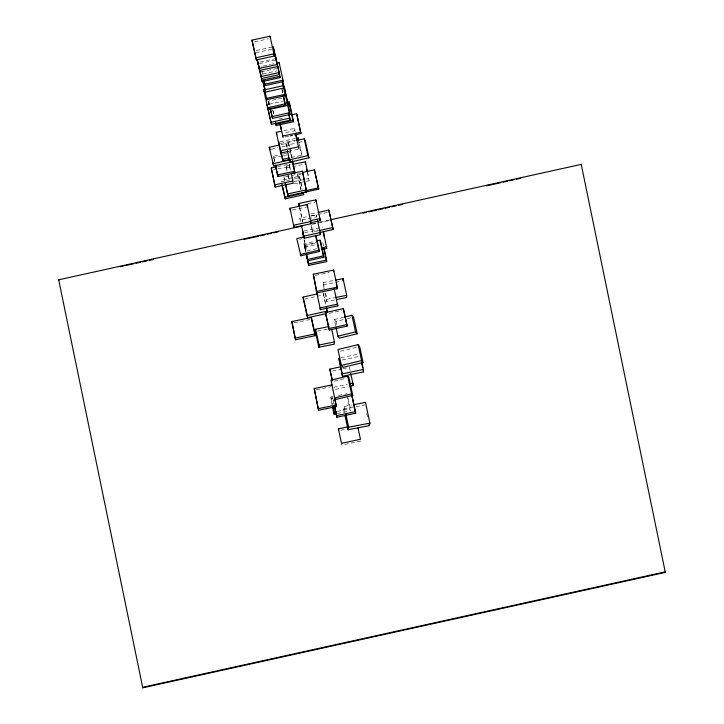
<?xml version="1.0" encoding="UTF-8"?>
<svg xmlns="http://www.w3.org/2000/svg" width="724" height="724" viewBox="0 0 724 724"><rect width="100%" height="100%" fill="white"/><g stroke="black" fill="none" stroke-linecap="round" stroke-linejoin="round"><path stroke-width="0.54" stroke-dasharray="3.62 2.71" d="M324.026 289.021L323.329 282.586L334.298 280.378M334.416 299.989L326.732 301.537L326.94 299.274L324.913 289.89M331.918 404.426L330.741 399.033L330.94 396.933L333.094 396.508M348.036 398.001L350.38 408.788L350.181 410.879L346.905 395.775M344.28 412.318L343.574 409.051L344.162 406.517L351.611 405.078M335.683 325.8L334.325 319.574L343.656 317.293M334.325 319.574L335.972 321.447L346.334 318.913M347.366 318.66L351.511 317.646M334.307 381.132L345.791 378.353M340.506 351.194L357.493 347.113M299.646 239.336L301.836 238.82M286.623 147.253L285.709 143.053L295.519 140.8M285.709 143.053L286.794 145.216L297.7 142.719M298.786 142.474L303.148 141.47M292.849 177.642L280.921 180.348L281.564 181.796L293.492 179.09M293.935 177.398L299.356 176.167L302.542 189.344M294.577 178.837L299.998 177.606M305.528 251.147L303.944 243.834L314.623 241.409M303.944 243.834L304.533 245.155L316.279 242.486M281.944 98.093L268.794 101.07L269.726 105.396M281.002 144.637L288.487 142.945L289.899 147.334M271.238 149.253L277.654 147.796M281.935 146.827L289.428 145.135M300.831 189.579L297.374 173.633L297.808 174.837L301.003 174.122M256.178 50.571L273.238 46.798M255.744 52.798L271.735 49.25M261.074 71.929L279.428 67.857M262.893 73.975L276.93 70.862M269.002 104.292L283.69 101.025M310.877 214.078L317.202 212.666M311.528 215.978L327.357 212.458M317.836 230.856L312.56 232.033L311.13 225.472M304.704 299.039L323.728 294.804L325.845 304.587M329.031 313.347L341.656 310.542M260.124 62.038L275.962 58.554M259.436 63.603L275.283 60.119M274.613 161.724L273.41 156.203L281.953 154.321M283.021 154.085L290.487 152.447L291.663 157.361M273.41 156.203L273.871 157.805L282.414 155.922M283.482 155.687L288.813 154.511M312.243 223.797L318.859 222.34M319.963 222.096L329.882 219.906M312.37 224.304L328.904 220.648M254.676 41.82L268.468 38.797M263.156 66.083L270.604 64.454M271.672 64.219L273.799 63.748M332.497 370.996L342.018 368.923M343.076 368.697L348.362 367.539M333.755 387.277L347.502 384.281M335.375 389.358L348.063 386.589M283.772 130.709L294.46 128.383L294.985 130.628L284.297 132.954M288.297 151.407L297.917 149.316M300.578 221.472L299.899 218.322L309.691 216.195M310.777 215.96L316.216 214.775L316.687 216.838L300.36 220.386L299.899 218.322M278.984 118.953L284.261 117.822M285.093 136.954L289.31 136.049M307.7 203.725L315.202 202.114M292.496 209.996L306.424 207.001M340.751 430.192L346.018 429.07M360.742 441.052L341.782 445.106L341.511 443.323M280.016 141.777L294.976 138.619M280.188 143.433L295.148 140.266M291.247 157.506L301.935 155.244L298.885 141.189M301.528 173.389L283.862 177.136L284.813 181.534M277.627 166.647L289.329 164.185L290.695 170.493M273.545 169.778L276.74 169.108M277.799 168.882L289.5 166.43L289.329 164.185M305.591 251.418L304.56 245.581L316.243 243.128M304.659 247.119L316.343 244.667M294.125 322.85L310.442 319.438M340.968 357.783L357.873 354.226M342.208 359.964L359.113 356.416M286.957 171.136L286.224 165.751L291.555 164.647M286.279 168.004L305.456 164.022M294.107 181.57L304.768 179.353M305.836 179.136L309.03 178.475L307.899 173.253M294.161 183.815L304.813 181.606M305.881 181.389L309.076 180.728L309.03 178.475M316.307 389.784L331.022 386.761M303.736 231.01L322.56 227.173M304.75 232.621L318.035 229.915M316.831 248.757L306.867 250.785L304.514 239.925M315.347 275.337L329.266 272.505M323.121 284.858L340.669 281.319M326.94 299.274L334.624 297.727M338.488 395.422L347.104 393.684M330.741 399.033L332.895 398.598M337.447 411.386L350.38 408.788M337.248 413.485L349.104 411.096M317.592 331.04L327.483 329.058M343.574 409.051L364.851 404.942M323.239 293.365L323.728 294.804M261.029 66.545L261.409 67.975M349.33 367.131L350.353 371.575M316.216 214.775L316.678 216.874M298.351 139.587L299.754 146.076M299.989 147.162L301.872 155.814M294.46 128.383L295.166 131.641M282.034 89.459L282.948 93.677M281.898 89.152L282.812 93.36M311.311 225.191L312.967 232.847M299.356 176.167L302.134 188.964M297.808 174.837L301.039 189.715M322.995 292.65L325.583 304.596M290.143 148.429L292.043 157.226M288.487 142.945L289.446 147.343M289.681 148.438L291.691 157.968M286.794 145.216L287.247 147.325M299.474 206.802L302.831 222.277M299.618 207.779L302.732 222.141M304.533 245.155L305.89 251.418M272.984 110.356L273.934 114.7M272.731 110.139L273.672 114.483M261.988 70.952L262.839 74.581M268.532 101.55L269.464 105.876M334.045 403.929L332.66 397.539L334.054 404.454M268.016 100.853L269.165 106.147M268.034 101.405L268.948 105.641M283.862 176.276L284.822 180.683M273.871 157.805L274.83 162.221M366.742 413.657L367.457 416.924M323.547 246.097L322.614 241.789L322.714 243.327M307.266 172.375L309.076 180.728M335.972 321.447L336.651 324.56M323.329 282.586L324.687 288.84M324.922 293.193L326.732 301.537M344.162 406.517L345.348 411.965M289.5 166.43L290.414 170.629M303.944 239.59L306.533 251.536M304.56 245.581L305.953 252.033M286.224 165.751L287.356 170.973M288.261 175.145L289.392 180.367M287.862 175.308L288.994 180.529M330.94 396.933L332.578 404.49"/><path stroke-width="1.09" d="M332.09 384.887L314.225 388.562L318.551 410.273L336.425 406.598L331.004 380.172L347.71 376.118L348.923 377.593L352.769 395.34L336.063 399.395L334.859 397.919L351.556 393.874L352.769 395.34M318.551 410.273L314.225 388.562M322.271 249.472L326.705 248.567L323.501 231.517M313.293 274.206L316.913 292.885L337.257 288.749L337.339 287.175L333.637 270.07L313.293 274.206L316.913 292.885M333.547 271.636L333.637 270.07M342.859 280.876L343.076 278.613L335.393 280.161M343.076 278.613L346.687 295.292L346.479 297.564L336.606 299.546M336.171 413.703L334.017 414.137L334.216 412.037L333.049 406.644M328.832 326.596L315.646 329.239L315.392 331.483L318.813 347.258L334.198 344.172L334.452 341.927L331.71 329.311M318.813 347.258L319.067 345.004L315.646 329.239M353.737 404.671L365.439 402.408L369.928 423.115L369.34 425.64L348.063 429.757L348.651 427.223L345.819 414.146M344.687 317.04L351.945 315.266L353.584 317.139L357.194 333.764L339.574 338.072L337.927 336.189L336.126 327.882M337.927 336.189L355.547 331.891L357.194 333.764M358.136 344.66L337.963 349.502L341.411 365.43L342.895 367.367L363.068 362.525L359.62 346.606L358.136 344.66L361.593 360.579L363.068 362.525M341.411 365.43L361.593 360.579M304.37 236.811L296.731 238.594L300.922 255.789L319.474 251.463L316.017 235.517M300.188 254.54L318.741 250.214L319.474 251.463M296.614 140.547L304.243 138.8L305.329 140.972L308.976 157.796L290.442 162.04L289.356 159.868L287.31 150.411M289.356 159.868L307.89 155.624L308.976 157.796M284.623 197.417L303.057 193.227L303.7 194.675L285.265 198.856L281.844 184.62M316.759 240.92L319.963 240.196L320.551 241.517L323.954 257.183L307.926 260.821L306.207 254.278M307.338 259.509L323.357 255.871L323.954 257.183M271.808 116.691L289.356 112.718L290.089 114.401L272.541 118.374L269.934 108.039M293.003 161.624L273.735 165.977L269.228 147.298L278.858 145.117M272.803 163.787L289.926 159.913M286.858 102.41L289.012 101.93L289.5 103.233L293.51 121.713L276.287 125.569L275.79 124.266L293.021 120.401L293.51 121.713M302.695 172.448L314.406 169.823L318.759 189.1L301.727 192.91M305.546 190.747L318.316 187.896L318.759 189.1M258.948 68.518L277.075 64.508L277.708 66.49L259.581 70.5L257.147 60.183M264.939 89.767L283.301 85.694L284.034 87.975L265.681 92.048L262.893 80.319M270.722 122.356L289.609 118.157L290.288 120.148L271.409 124.347L263.654 89.839L265.844 89.36M318.261 212.431L328.814 210.078L333.266 229.472L319.537 232.531M318.886 230.621L332.606 227.571L333.266 229.472M326.669 313.51L307.655 317.736L302.913 297.112L317.709 293.826M306.922 315.583L326.995 311.121L327.483 312.56M325.393 312.596L343.285 308.623L343.764 310.08L347.221 326.053L329.329 330.026L325.393 312.596L329.329 330.026M328.859 328.569L346.751 324.596L347.221 326.053M280.188 77.622L279.808 76.291L261.853 80.246L262.233 81.577L280.188 77.622L273.238 46.798L277.075 64.508M284.586 104.419L287.835 103.695L288.279 105.261L269.853 109.315M277.491 174.991L294.559 171.235L295.021 172.828L277.944 176.593L275.328 165.045M330.986 219.662L581.227 164.384L665.311 572.376L142.773 687.8L58.689 279.808L302.324 225.988M120.546 266.676L123.858 265.943M126.057 265.455L133.777 263.753M135.985 263.264L140.393 262.287M142.601 261.798L147.008 260.83M149.216 260.341L153.624 259.364M244.015 239.4L258.35 236.232M260.559 235.743L264.966 234.775M267.165 234.286L271.581 233.309M273.781 232.82L278.197 231.852M363.077 213.1L366.389 212.367M368.588 211.879L376.308 210.177M378.507 209.689L382.924 208.72M385.123 208.231L389.539 207.254M391.738 206.765L396.146 205.797M398.354 205.308L402.761 204.331M486.546 185.824L500.881 182.656M503.08 182.177L507.497 181.199M509.696 180.71L514.103 179.733M516.312 179.253L520.719 178.276M270.007 36.2L274.423 56.001L256.387 59.965L251.97 40.155L270.007 36.2L270.595 38.327M255.807 57.83L273.844 53.875L274.423 56.001M276.993 63.051L279.12 62.59L279.491 64.02M260.948 76.563L279.111 72.581L279.636 74.563L261.473 78.545L257.554 60.934M283.31 81.631L282.939 80.201L264.848 84.165L265.228 85.595L283.31 81.631L279.12 62.59M285.464 105.252L285.093 103.885L267.527 107.731L267.898 109.098L285.464 105.252L283.41 95.776M332.37 380.878L329.818 369.149L340.398 366.842M349.62 383.82L352.796 383.132L353.357 385.44L350.181 386.127M285.319 95.686L285.021 94.355L266.513 98.374L266.803 99.704L285.319 95.686L282.668 83.504M288.297 151.407L280.812 153.036L276.287 132.338L281.627 131.171M298.985 149.081L298.46 146.836L280.288 150.791L280.812 153.036M320.551 234.667L320.08 232.603L303.763 236.151L304.225 238.214L320.551 234.667L317.365 219.987M291.419 114.89L296.695 113.759L300.922 133.56L294.587 134.917M282.984 137.406L282.758 136.058L300.695 132.211M290.369 135.822L292.478 135.37M299.139 205.571L298.759 203.489L315.89 199.806L320.343 220.666L310.705 222.739M289.98 208.25L307.121 204.566L311.175 223.716L294.025 227.399L289.98 208.25L290.351 210.458M310.325 220.657L319.963 218.585L320.343 220.666M320.433 309.628L337.8 305.881L337.456 304.161L320.099 307.908L320.433 309.628L316.334 290.55L316.669 292.27M355.43 411.621L355.665 413.214L336.832 417.241L336.588 415.648L355.43 411.621L351.728 394.571M338.642 430.644L338.38 428.861L347.855 426.834M296.044 138.393L298.179 137.94L298.65 140.103M290.351 159.38L282.867 160.954L282.695 159.307L289.111 157.959M291.356 173.534L302.397 171.19L306.686 191.869L287.917 195.851L285.292 183.742M287.917 195.851L287.681 193.896L306.451 189.905M291.374 173.642L293.148 183.244L275.066 187.045L271.247 167.986L276.559 166.873M275.066 187.045L274.894 184.801L292.967 181M326.578 260.088L326.678 261.626L308.623 265.409L308.524 263.871L326.578 260.088L324.008 248.251M291.853 321.565L311.429 317.465L315.003 333.945L315.103 335.692L295.519 339.782L291.853 321.565L295.519 339.782M295.419 338.036L315.003 333.945M363.376 369.43L363.566 371.837L342.434 376.281L342.244 373.874L363.376 369.43L361.792 362.127M292.623 164.429L305.41 161.778L307.673 172.212M318.569 408.617L336.443 404.942M321.266 247.861L326.796 246.73M317.003 291.31L337.339 287.175M335.719 297.501L346.687 295.292M334.216 412.037L336.37 411.603M319.067 345.004L334.452 341.927M348.651 427.223L369.928 423.115M269.228 147.298L270.161 149.488M266.912 104.754L267.59 106.754M302.913 297.112L303.646 299.274M275.962 58.554L276.342 59.884M251.97 40.155L256.387 59.965M275.265 54.87L279.636 74.563M263.654 89.839L264.016 91.206M581.227 164.384L581.354 164.882M665.311 572.376L665.184 571.87L142.646 687.302L142.773 687.8M58.689 279.808L58.816 280.306M329.818 369.149L332.235 379.991M276.287 132.338L276.812 134.583M328.814 210.078L332.606 227.571M314.406 169.823L318.316 187.896M343.285 308.623L346.751 324.596M304.243 138.8L307.89 155.624M300.922 133.56L296.695 113.759M334.036 288.523L337.8 305.881M350.715 373.53L353.357 385.44M319.963 240.196L323.357 255.871M289.012 101.93L293.021 120.401M295.691 133.886L297.102 140.393M295.636 133.813L298.46 146.836M351.737 395.105L355.665 413.214M288.279 105.261L283.935 85.722L290.089 114.401M358.009 427.911L360.471 439.269L341.511 443.323L338.38 428.861M282.677 81.685L284.034 87.975M306.686 191.869L302.397 171.19M285.6 95.414L286.541 99.74M287.012 101.903L289.356 112.718M282.387 81.495L283.301 85.694M288.858 113.55L290.288 120.148M288.65 113.749L289.609 118.157M283.274 95.459L285.093 103.885M303.238 192.539L303.7 194.675M326.551 307.845L327.492 312.189M326.289 307.854L326.995 311.121M292.387 160.674L295.021 172.828M292.406 161.289L294.559 171.235M289.763 158.891L290.442 162.04M298.759 203.489L299.474 206.802M280.17 124.121L282.758 136.058M280.161 124.383L281.573 130.89M301.501 225.626L304.225 238.214M306.795 255.599L307.926 260.821M275.582 122.311L276.287 125.569M281.057 151.741L282.695 159.307M279.355 144.737L282.867 160.954M270.667 109.722L272.541 118.374M264.133 80.862L265.228 85.595M334.506 406.055L336.588 415.648M334.515 406.589L336.832 417.241M264.993 88.898L265.455 90.998M285.537 183.987L287.681 193.896M262.74 81.016L266.803 99.704M257.635 60.834L262.233 81.577M267.826 107.849L271.409 124.347M282.26 184.991L285.265 198.856M275.554 165.534L277.944 176.593M303.881 300.36L307.655 317.736M273.02 162.683L273.735 165.977M351.945 315.266L355.547 331.891M361.529 362.452L362.661 367.665M363.113 369.756L363.566 371.837M368.869 423.468L369.34 425.64M336.325 284.469L337.257 288.749M323.176 232.268L324.352 237.707M326.234 246.395L326.705 248.567M306.587 169.244L307.039 171.335M323.881 248.712L326.678 261.626M347.71 376.118L351.556 393.874M315.51 235.327L318.741 250.214M342.244 373.874L338.85 358.226L342.434 376.281M344.995 415.585L348.063 429.757M303.799 236.667L302.623 231.237L303.474 237.418M306.424 254.187L308.524 263.871M306.288 254.649L308.623 265.409M334.823 399.214L336.425 406.598M300.46 253.662L300.922 255.789M332.615 407.657L334.017 414.137M311.773 320.316L315.103 335.692M271.247 167.986L274.894 184.801M315.89 199.806L316.27 201.878M311.175 223.716L310.795 221.517L293.654 225.191L294.025 227.399M307.121 204.566L307.501 206.774M298.179 137.94L298.351 139.587M278.948 142.004L279.12 143.651M311.429 317.465L311.528 319.212M305.41 161.778L305.456 164.022"/></g></svg>
